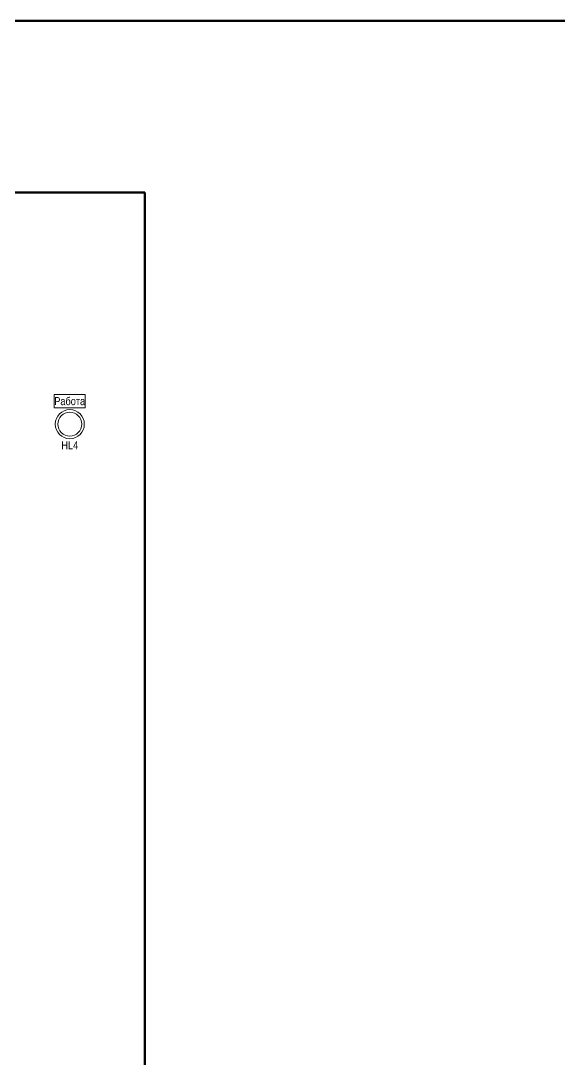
# Model space of a CAD drawing. Header units: millimetres. Extents: x -6000 to 26000, y -6000 to 26000.
# Drawn here: x 142.6 to 217.5, y -2048.5 to -1904 of the extents above; entities that cross this region are included whole.
import ezdxf

# ---------------------------------------------------------------- set-up
doc = ezdxf.new("R2010")
doc.units = ezdxf.units.MM
doc.header["$MEASUREMENT"] = 0
for name, color, linetype, lineweight in [('0_Ном._пера__246', 7, 'Continuous', 100), ('Чертеж и Рисунок_Ном._пера__1', 7, 'Continuous', 15), ('Чертеж и Рисунок_Ном._пера__41', 7, 'Continuous', 60)]:
    doc.layers.add(name, color=color, linetype=linetype, lineweight=lineweight)
doc.styles.add('СГЕНЕРИР_СТИЛЬ_1', font='ARIALN.TTF')

msp = doc.modelspace()

# ---------------------------------------------------------------- linework, layer by layer
at = {"layer": '0_Ном._пера__246', "color": 7, "linetype": 'Continuous', "lineweight": 100, "flags": 128}
msp.add_lwpolyline([(415, -2191.02), (415, -1904.02), (20, -1904.02), (20, -2191.02)], close=True, dxfattribs=at)
at = {"layer": 'Чертеж и Рисунок_Ном._пера__1', "color": 7, "linetype": 'Continuous', "lineweight": 15}
for p, q in [((151.58, -1956.04), (147.27, -1956.04)), ((147.27, -1956.04), (147.27, -1957.88)), ((151.58, -1957.88), (151.58, -1956.04)), ((147.27, -1957.88), (151.58, -1957.88))]:
    msp.add_line(p, q, dxfattribs=at)
for radius in [2.02, 1.67]:
    msp.add_circle((149.43, -1960.16), radius, dxfattribs=at)
at = {"layer": 'Чертеж и Рисунок_Ном._пера__41', "color": 7, "linetype": 'Continuous', "lineweight": 60}
for p, q in [((76.36, -1927.9), (159.86, -1927.9)), ((159.86, -1927.9), (159.86, -2178.44))]:
    msp.add_line(p, q, dxfattribs=at)

# ---------------------------------------------------------------- texts
at = {"layer": 'Чертеж и Рисунок_Ном._пера__1', "color": 7, "linetype": 'Continuous', "lineweight": 15, "char_height": 1.1134, "attachment_point": 7, "style": 'СГЕНЕРИР_СТИЛЬ_1'}
for s, insert in [('\\A1;{\\pql;\\fArial Narrow|b0|i0|c204|p34;Работа}', (147.27, -1957.53)), ('\\A1;{\\pql;\\fArial Narrow|b0|i0|c204|p34;HL}', (148.25, -1963.65)), ('\\A1;{\\pql;\\fArial Narrow|b0|i0|c204|p34;4}', (149.89, -1963.65))]:
    msp.add_mtext(s, dxfattribs=dict(at, insert=insert))

doc.saveas('drawing.dxf')
